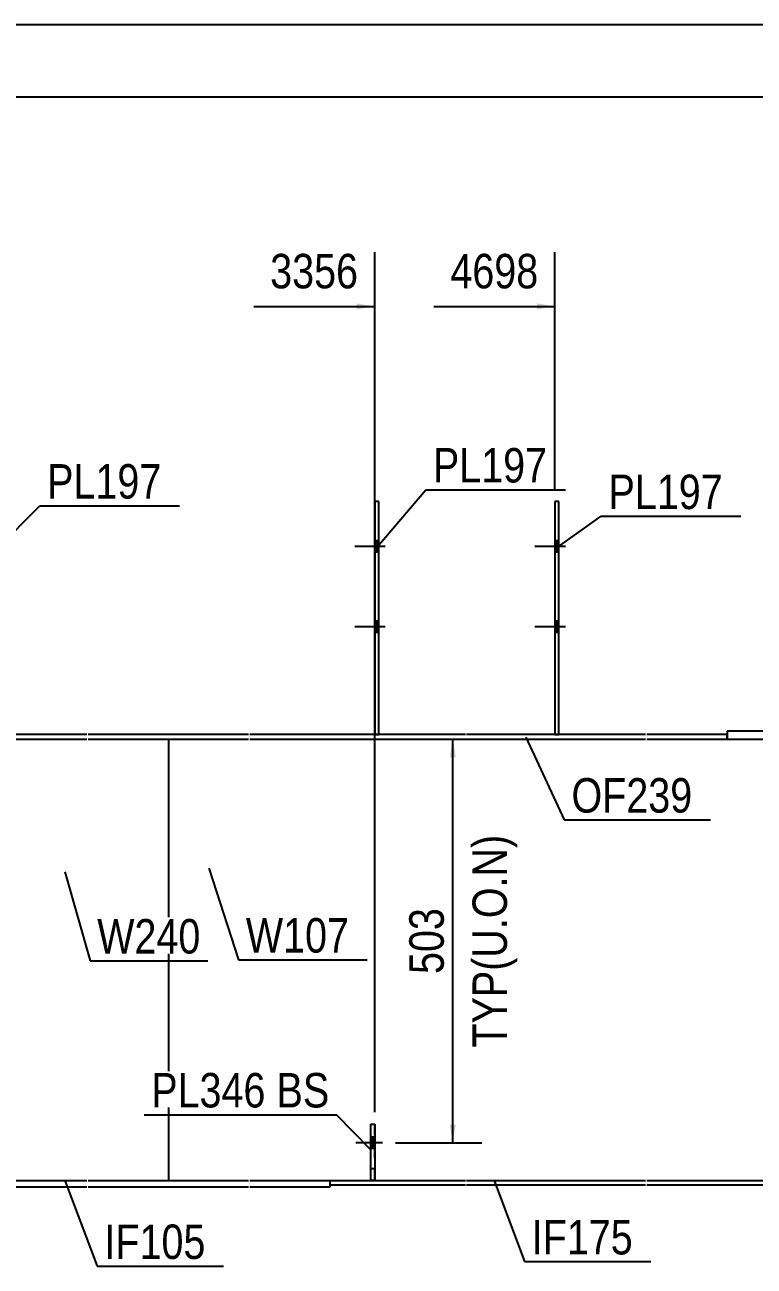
# Model space of a CAD drawing. Header units: millimetres. Extents: x -20 to 383, y -199 to 78.
# Drawn here: x 72.6 to 133.2, y -25.5 to 77.7 of the extents above; entities that cross this region are included whole.
import ezdxf

# ---------------------------------------------------------------- set-up
doc = ezdxf.new("R2010")
doc.units = ezdxf.units.MM
doc.linetypes.add('DXK_LINE_DOT1', pattern=[1.8814, 0.9407, -0.9407])
doc.linetypes.add('DXK_LINE_DOT2', pattern=[3.9198, 1.9599, -1.9599])
doc.styles.add('Arial Narrow', font='ARIALN.TTF', dxfattribs={"height": 0.2})

# ---------------------------------------------------------------- blocks, each defined once
blk = doc.blocks.new('Unknown-623588473-1210')
at = {"color": 5, "linetype": 'Continuous'}
blk.add_line((382.97, 77.69), (-17.03, 77.69), dxfattribs=at)
blk = doc.blocks.new('Part-623588473-1596 - 1523')
at = {"color": 2, "linetype": 'Continuous'}
for p, q in [((97.95, -18.73), (97.95, -18.33)), ((97.95, -18.33), (109.19, -18.33)), ((109.29, -18.33), (124.16, -18.33)), ((124.26, -18.33), (137.59, -18.33)), ((137.69, -18.33), (152.76, -18.33)), ((152.86, -18.33), (163.95, -18.33)), ((163.95, -18.33), (163.95, -18.73)), ((109.19, -18.73), (97.95, -18.73)), ((124.16, -18.73), (109.29, -18.73)), ((137.59, -18.73), (124.26, -18.73)), ((152.76, -18.73), (137.69, -18.73)), ((163.95, -18.73), (152.86, -18.73))]:
    blk.add_line(p, q, dxfattribs=at)
blk = doc.blocks.new('Part-623588473-1552 - 1523')
at = {"color": 2, "linetype": 'Continuous'}
for p, q in [((16.67, 18.73), (0, 18.73)), ((62.78, 18.73), (16.77, 18.73)), ((77.75, 18.73), (62.88, 18.73)), ((91.18, 18.73), (77.85, 18.73)), ((109.19, 18.73), (91.28, 18.73)), ((124.16, 18.73), (109.29, 18.73)), ((130.93, 18.73), (124.26, 18.73)), ((130.93, 18.33), (130.93, 18.73)), ((0, 18.33), (16.67, 18.33)), ((16.77, 18.33), (62.78, 18.33)), ((62.88, 18.33), (77.75, 18.33)), ((77.85, 18.33), (91.18, 18.33)), ((91.28, 18.33), (109.19, 18.33)), ((109.29, 18.33), (124.16, 18.33)), ((124.26, 18.33), (130.93, 18.33))]:
    blk.add_line(p, q, dxfattribs=at)
at = {"color": 7, "linetype": 'DXK_LINE_DOT1'}
blk.add_line((0, 18.73), (0, 18.33), dxfattribs=at)
blk = doc.blocks.new('Part-623588473-1574 - 1523')
at = {"color": 2, "linetype": 'Continuous'}
for p, q in [((130.93, 19), (130.93, 18.33)), ((137.59, 19), (130.93, 19)), ((152.76, 19), (137.69, 19)), ((198.88, 19), (152.86, 19)), ((214.04, 19), (198.98, 19)), ((229.01, 19), (214.14, 19)), ((235.78, 19), (229.11, 19)), ((130.93, 18.33), (137.59, 18.33)), ((137.69, 18.33), (152.76, 18.33)), ((152.86, 18.33), (198.88, 18.33)), ((198.98, 18.33), (214.04, 18.33)), ((214.14, 18.33), (229.01, 18.33)), ((229.11, 18.33), (235.78, 18.33))]:
    blk.add_line(p, q, dxfattribs=at)
at = {"color": 7, "linetype": 'DXK_LINE_DOT1'}
blk.add_line((235.78, 18.33), (235.78, 19), dxfattribs=at)
blk = doc.blocks.new('Part-623588473-1623 - 1523')
at = {"color": 2, "linetype": 'Continuous'}
for p, q in [((0, -18.33), (16.67, -18.33)), ((16.77, -18.33), (62.78, -18.33)), ((62.88, -18.33), (77.75, -18.33)), ((77.85, -18.33), (91.18, -18.33)), ((91.28, -18.33), (97.95, -18.33)), ((97.95, -18.87), (97.95, -18.33)), ((0, -18.87), (16.67, -18.87)), ((16.77, -18.87), (62.78, -18.87)), ((62.88, -18.87), (77.75, -18.87)), ((77.85, -18.87), (91.18, -18.87)), ((91.28, -18.87), (97.95, -18.87))]:
    blk.add_line(p, q, dxfattribs=at)
at = {"color": 7, "linetype": 'DXK_LINE_DOT1'}
blk.add_line((0, -18.87), (0, -18.33), dxfattribs=at)
blk = doc.blocks.new('Part-623588473-1645 - 1523')
at = {"color": 2, "linetype": 'Continuous'}
blk.add_line((84.52, 18.33), (84.52, -18.33), dxfattribs=at)
at = {"color": 7, "linetype": 'DXK_LINE_DOT1'}
for p, q in [((84.52, 18.33), (91.18, 18.33)), ((91.28, 18.33), (109.19, 18.33)), ((109.29, 18.33), (124.16, 18.33)), ((124.26, 18.33), (137.59, 18.33)), ((84.52, -18.33), (91.18, -18.33)), ((91.28, -18.33), (109.19, -18.33)), ((109.29, -18.33), (124.16, -18.33)), ((124.26, -18.33), (137.59, -18.33))]:
    blk.add_line(p, q, dxfattribs=at)
blk = doc.blocks.new('Part-623588473-2062 - 1523')
at = {"color": 2, "linetype": 'Continuous'}
for p, q in [((101.33, -18.33), (101.33, -13.67)), ((101.33, -13.67), (101.66, -13.67)), ((101.66, -13.67), (101.66, -18.33))]:
    blk.add_line(p, q, dxfattribs=at)
blk = doc.blocks.new('Part-623588473-2057 - 1523')
at = {"color": 7, "linetype": 'DXK_LINE_DOT1'}
for p, q in [((101.33, -18.33), (101.33, -13.67)), ((101.33, -13.67), (101.66, -13.67)), ((101.66, -18.33), (101.66, -13.67)), ((101.33, -17.33), (101.66, -17.33)), ((101.66, -18.33), (101.33, -18.33))]:
    blk.add_line(p, q, dxfattribs=at)
blk = doc.blocks.new('Bolt-623588473-2246 - 1523')
at = {"color": 3, "linetype": 'DXK_LINE_DOT2'}
for p, q in [((102.29, -15.2), (100.09, -15.2)), ((101.66, -14.73), (101.33, -14.73)), ((101.66, -15.67), (101.33, -15.67))]:
    blk.add_line(p, q, dxfattribs=at)
blk = doc.blocks.new('Part-623588473-1883 - 1523')
at = {"color": 2, "linetype": 'Continuous'}
for p, q in [((101.99, 38.07), (101.66, 38.07)), ((101.66, 38.07), (101.66, 18.73)), ((101.99, 18.73), (101.99, 38.07))]:
    blk.add_line(p, q, dxfattribs=at)
at = {"color": 7, "linetype": 'DXK_LINE_DOT1'}
blk.add_line((101.66, 18.73), (101.99, 18.73), dxfattribs=at)
blk = doc.blocks.new('Part-623588473-1932 - 1523')
at = {"color": 2, "linetype": 'Continuous'}
for p, q in [((116.96, 38.07), (116.63, 38.07)), ((116.63, 38.07), (116.63, 18.73)), ((116.96, 18.73), (116.96, 38.07))]:
    blk.add_line(p, q, dxfattribs=at)
at = {"color": 7, "linetype": 'DXK_LINE_DOT1'}
blk.add_line((116.63, 18.73), (116.96, 18.73), dxfattribs=at)
blk = doc.blocks.new('Part-623588473-2144 - 1523')
at = {"color": 7, "linetype": 'DXK_LINE_DOT1'}
for p, q in [((0, 18.33), (0, -18.33)), ((0, 18.33), (16.67, 18.33)), ((16.77, 18.33), (62.78, 18.33)), ((62.88, 18.33), (77.75, 18.33)), ((77.85, 18.33), (84.52, 18.33)), ((0, -18.33), (16.67, -18.33)), ((16.77, -18.33), (62.78, -18.33)), ((62.88, -18.33), (77.75, -18.33)), ((77.85, -18.33), (84.52, -18.33))]:
    blk.add_line(p, q, dxfattribs=at)
at = {"color": 2, "linetype": 'Continuous'}
blk.add_line((84.52, 18.33), (84.52, -18.33), dxfattribs=at)
blk = doc.blocks.new('Bolt-623588473-2245 - 1523')
at = {"linetype": 'Continuous'}
blk.add_hatch(color=3, dxfattribs=at).paths.add_polyline_path([(101.66, -15.67), (101.66, -14.73), (101.33, -14.73), (101.33, -15.67)])
at = {"color": 3, "linetype": 'Continuous'}
for p, q in [((102.29, -15.2), (100.09, -15.2)), ((101.66, -14.73), (101.33, -14.73)), ((101.66, -15.67), (101.33, -15.67))]:
    blk.add_line(p, q, dxfattribs=at)
blk = doc.blocks.new('Bolt-623588473-2253 - 1523')
at = {"linetype": 'Continuous'}
for points in [[(116.96, 33.87), (116.96, 34.8), (116.63, 34.8), (116.63, 33.87)], [(116.96, 33.87), (116.96, 34.8), (116.63, 34.8), (116.63, 33.87)], [(116.96, 27.2), (116.96, 28.13), (116.63, 28.13), (116.63, 27.2)], [(116.96, 27.2), (116.96, 28.13), (116.63, 28.13), (116.63, 27.2)]]:
    blk.add_hatch(color=3, dxfattribs=at).paths.add_polyline_path(points)
at = {"color": 3, "linetype": 'Continuous'}
for p, q in [((117.49, 34.33), (114.96, 34.33)), ((117.49, 34.33), (114.96, 34.33)), ((116.96, 34.8), (116.63, 34.8)), ((116.96, 34.8), (116.63, 34.8)), ((116.96, 33.87), (116.63, 33.87)), ((116.96, 33.87), (116.63, 33.87)), ((116.96, 28.13), (116.63, 28.13)), ((116.96, 28.13), (116.63, 28.13)), ((117.49, 27.67), (114.96, 27.67)), ((117.49, 27.67), (114.96, 27.67)), ((116.96, 27.2), (116.63, 27.2)), ((116.96, 27.2), (116.63, 27.2))]:
    blk.add_line(p, q, dxfattribs=at)
blk = doc.blocks.new('Bolt-623588473-2256 - 1523')
at = {"linetype": 'Continuous'}
for points in [[(101.99, 33.87), (101.99, 34.8), (101.66, 34.8), (101.66, 33.87)], [(101.99, 33.87), (101.99, 34.8), (101.66, 34.8), (101.66, 33.87)], [(101.99, 27.2), (101.99, 28.13), (101.66, 28.13), (101.66, 27.2)], [(101.99, 27.2), (101.99, 28.13), (101.66, 28.13), (101.66, 27.2)]]:
    blk.add_hatch(color=3, dxfattribs=at).paths.add_polyline_path(points)
at = {"color": 3, "linetype": 'Continuous'}
for p, q in [((102.53, 34.33), (99.99, 34.33)), ((102.53, 34.33), (99.99, 34.33)), ((101.99, 34.8), (101.66, 34.8)), ((101.99, 34.8), (101.66, 34.8)), ((101.99, 33.87), (101.66, 33.87)), ((101.99, 33.87), (101.66, 33.87)), ((101.99, 28.13), (101.66, 28.13)), ((101.99, 28.13), (101.66, 28.13)), ((102.53, 27.67), (99.99, 27.67)), ((102.53, 27.67), (99.99, 27.67)), ((101.99, 27.2), (101.66, 27.2)), ((101.99, 27.2), (101.66, 27.2))]:
    blk.add_line(p, q, dxfattribs=at)
blk = doc.blocks.new('StraightDimension-623588473-7020 - 1523')
at = {"linetype": 'Continuous'}
blk.add_hatch(color=7, dxfattribs=at).paths.add_polyline_path([(100.16, 54.54), (101.66, 54.29), (100.16, 54.04)])
at = {"color": 7, "linetype": 'Continuous'}
for p, q in [((101.66, -12.67), (101.66, 58.79)), ((91.6, 54.29), (101.66, 54.29))]:
    blk.add_line(p, q, dxfattribs=at)
at = {"color": 0}
blk.add_wipeout([(100.88, 55.19), (100.88, 59.39), (92.37, 59.39), (92.37, 55.19)], dxfattribs=at)
at = {"color": 3, "style": 'Arial Narrow'}
blk.add_text('3356', height=2.863, dxfattribs=at).set_placement((92.97, 55.79))
blk = doc.blocks.new('StraightDimension-623588473-7019 - 1523')
at = {"linetype": 'Continuous'}
blk.add_hatch(color=7, dxfattribs=at).paths.add_polyline_path([(115.13, 54.54), (116.63, 54.29), (115.13, 54.04)])
at = {"color": 7, "linetype": 'Continuous'}
for p, q in [((116.63, 39.07), (116.63, 58.79)), ((106.56, 54.29), (116.63, 54.29))]:
    blk.add_line(p, q, dxfattribs=at)
at = {"color": 0}
blk.add_wipeout([(115.85, 55.19), (115.85, 59.39), (107.34, 59.39), (107.34, 55.19)], dxfattribs=at)
at = {"color": 3, "style": 'Arial Narrow'}
blk.add_text('4698', height=2.863, dxfattribs=at).set_placement((107.94, 55.79))
blk = doc.blocks.new('StraightDimension-623588473-2625 - 1523')
at = {"linetype": 'Continuous'}
for points in [[(107.89, 16.83), (108.14, 18.33), (108.39, 16.83)], [(108.39, -13.7), (108.14, -15.2), (107.89, -13.7)]]:
    blk.add_hatch(color=7, dxfattribs=at).paths.add_polyline_path(points)
at = {"color": 7, "linetype": 'Continuous'}
for p, q in [((103.39, 18.33), (110.54, 18.33)), ((108.14, -15.2), (108.14, 18.33)), ((103.38, -15.2), (110.54, -15.2))]:
    blk.add_line(p, q, dxfattribs=at)
at = {"color": 0, "linetype": 'Continuous'}
blk.add_wipeout([(113.24, 11.02), (109.04, 11.02), (109.04, -7.89), (113.24, -7.89)], dxfattribs=at)
at = {"color": 3, "linetype": 'Continuous', "style": 'Arial Narrow'}
blk.add_text('TYP(U.O.N)', height=2.863, rotation=90.0002, dxfattribs=at).set_placement((112.64, -7.29))
at = {"color": 0}
blk.add_wipeout([(107.99, 4.91), (103.79, 4.91), (103.79, -1.78), (107.99, -1.78)], dxfattribs=at)
at = {"color": 3, "style": 'Arial Narrow'}
blk.add_text('503', height=2.863, rotation=90.0002, dxfattribs=at).set_placement((107.39, -1.18))
blk = doc.blocks.new('StraightDimension-623588473-2906 - 1523')
at = {"color": 7, "linetype": 'Continuous'}
blk.add_line((-1.33, 71.69), (348.48, 71.69), dxfattribs=at)
blk = doc.blocks.new('Mark-623588473-1548 - 1523')
at = {"color": 7, "linetype": 'Continuous'}
for p, q in [((114.21, 18.49), (117.4, 11.63)), ((117.4, 11.63), (129.55, 11.63))]:
    blk.add_line(p, q, dxfattribs=at)
at = {"color": 0}
blk.add_wipeout([(128.05, 12.23), (128.05, 15.23), (118, 15.23), (118, 12.23)], dxfattribs=at)
blk.add_wipeout([(128.05, 12.23), (128.05, 15.23), (118, 15.23), (118, 12.23)], dxfattribs=at)
at = {"color": 3, "style": 'Arial Narrow'}
blk.add_text('OF239', height=2.863, dxfattribs=at).set_placement((118, 12.23))
blk = doc.blocks.new('Mark-623588473-1592 - 1523')
at = {"color": 7, "linetype": 'Continuous'}
for p, q in [((111.59, -18.33), (114.1, -25.08)), ((114.1, -25.08), (124.6, -25.08))]:
    blk.add_line(p, q, dxfattribs=at)
at = {"color": 0}
blk.add_wipeout([(123.1, -24.48), (123.1, -21.48), (114.7, -21.48), (114.7, -24.48)], dxfattribs=at)
blk.add_wipeout([(123.1, -24.48), (123.1, -21.48), (114.7, -21.48), (114.7, -24.48)], dxfattribs=at)
at = {"color": 3, "style": 'Arial Narrow'}
blk.add_text('IF175', height=2.863, dxfattribs=at).set_placement((114.7, -24.48))
blk = doc.blocks.new('Mark-623588473-1619 - 1523')
at = {"color": 7, "linetype": 'Continuous'}
for p, q in [((75.92, -18.33), (78.6, -25.46)), ((78.6, -25.46), (89.1, -25.46))]:
    blk.add_line(p, q, dxfattribs=at)
at = {"color": 0}
blk.add_wipeout([(87.6, -24.86), (87.6, -21.86), (79.2, -21.86), (79.2, -24.86)], dxfattribs=at)
blk.add_wipeout([(87.6, -24.86), (87.6, -21.86), (79.2, -21.86), (79.2, -24.86)], dxfattribs=at)
at = {"color": 3, "style": 'Arial Narrow'}
blk.add_text('IF105', height=2.863, dxfattribs=at).set_placement((79.2, -24.86))
blk = doc.blocks.new('Mark-623588473-1928 - 1523')
at = {"color": 7, "linetype": 'Continuous'}
for p, q in [((116.71, 34.18), (120.48, 36.85)), ((120.48, 36.85), (132.08, 36.85))]:
    blk.add_line(p, q, dxfattribs=at)
at = {"color": 0}
blk.add_wipeout([(130.58, 37.45), (130.58, 40.45), (121.08, 40.45), (121.08, 37.45)], dxfattribs=at)
blk.add_wipeout([(130.58, 37.45), (130.58, 40.45), (121.08, 40.45), (121.08, 37.45)], dxfattribs=at)
at = {"color": 3, "style": 'Arial Narrow'}
blk.add_text('PL197', height=2.863, dxfattribs=at).set_placement((121.08, 37.45))
blk = doc.blocks.new('Mark-623588473-1641 - 1523')
at = {"color": 7, "linetype": 'Continuous'}
for p, q in [((87.87, 7.6), (90.35, 0)), ((90.35, 0), (101.04, 0))]:
    blk.add_line(p, q, dxfattribs=at)
at = {"color": 0}
blk.add_wipeout([(99.54, 0.6), (99.54, 3.6), (90.95, 3.6), (90.95, 0.6)], dxfattribs=at)
blk.add_wipeout([(99.54, 0.6), (99.54, 3.6), (90.95, 3.6), (90.95, 0.6)], dxfattribs=at)
at = {"color": 3, "style": 'Arial Narrow'}
blk.add_text('W107', height=2.863, dxfattribs=at).set_placement((90.95, 0.6))
blk = doc.blocks.new('Mark-623588473-1879 - 1523')
at = {"color": 7, "linetype": 'Continuous'}
for p, q in [((101.74, 34.18), (105.89, 39.06)), ((105.89, 39.06), (117.49, 39.06))]:
    blk.add_line(p, q, dxfattribs=at)
at = {"color": 0}
blk.add_wipeout([(115.99, 39.66), (115.99, 42.66), (106.49, 42.66), (106.49, 39.66)], dxfattribs=at)
blk.add_wipeout([(115.99, 39.66), (115.99, 42.66), (106.49, 42.66), (106.49, 39.66)], dxfattribs=at)
at = {"color": 3, "style": 'Arial Narrow'}
blk.add_text('PL197', height=2.863, dxfattribs=at).set_placement((106.49, 39.66))
blk = doc.blocks.new('Mark-623588473-1923 - 1523')
at = {"color": 7, "linetype": 'Continuous'}
for p, q in [((70.3, 34.18), (73.84, 37.72)), ((73.84, 37.72), (85.44, 37.72))]:
    blk.add_line(p, q, dxfattribs=at)
at = {"color": 0}
blk.add_wipeout([(83.94, 38.32), (83.94, 41.32), (74.44, 41.32), (74.44, 38.32)], dxfattribs=at)
blk.add_wipeout([(83.94, 38.32), (83.94, 41.32), (74.44, 41.32), (74.44, 38.32)], dxfattribs=at)
at = {"color": 3, "style": 'Arial Narrow'}
blk.add_text('PL197', height=2.863, dxfattribs=at).set_placement((74.44, 38.32))
blk = doc.blocks.new('Mark-623588473-2140 - 1523')
at = {"color": 7, "linetype": 'Continuous'}
for p, q in [((75.92, 7.3), (78, -0.08)), ((78, -0.08), (87.79, -0.08))]:
    blk.add_line(p, q, dxfattribs=at)
at = {"color": 0}
blk.add_wipeout([(87.19, 0.52), (87.19, 3.52), (78.6, 3.52), (78.6, 0.52)], dxfattribs=at)
blk.add_wipeout([(87.19, 0.52), (87.19, 3.52), (78.6, 3.52), (78.6, 0.52)], dxfattribs=at)
at = {"color": 3, "style": 'Arial Narrow'}
blk.add_text('W240', height=2.863, dxfattribs=at).set_placement((78.6, 0.52))
blk = doc.blocks.new('MarkSet-623588473-2935 - 1523')
at = {"color": 7, "linetype": 'Continuous'}
for p in [(82.49, -12.87), (101.33, -15.78)]:
    blk.add_line(p, (98.48, -12.87), dxfattribs=at)
at = {"color": 0}
for points in [[(92.6, -12.27), (92.6, -9.27), (83.09, -9.27), (83.09, -12.27)], [(97.88, -12.27), (97.88, -9.27), (93.5, -9.27), (93.5, -12.27)]]:
    blk.add_wipeout(points, dxfattribs=at)
for points in [[(92.6, -12.27), (92.6, -9.27), (83.09, -9.27), (83.09, -12.27)], [(97.88, -12.27), (97.88, -9.27), (93.5, -9.27), (93.5, -12.27)]]:
    blk.add_wipeout(points, dxfattribs=at)
at = {"color": 3, "style": 'Arial Narrow'}
for s, p in [('PL346', (83.09, -12.27)), ('BS', (93.5, -12.27))]:
    blk.add_text(s, height=2.863, dxfattribs=at).set_placement(p)

msp = doc.modelspace()

# ---------------------------------------------------------------- block references
for name in ['Unknown-623588473-1210', 'Part-623588473-1883 - 1523', 'Part-623588473-1932 - 1523', 'Bolt-623588473-2256 - 1523', 'Bolt-623588473-2253 - 1523', 'Part-623588473-1552 - 1523', 'Part-623588473-1574 - 1523', 'Part-623588473-2144 - 1523', 'Part-623588473-1645 - 1523', 'Part-623588473-2062 - 1523', 'Part-623588473-2057 - 1523', 'Bolt-623588473-2246 - 1523', 'Bolt-623588473-2245 - 1523', 'Part-623588473-1623 - 1523', 'Part-623588473-1596 - 1523']:
    msp.add_blockref(name, (0, 0))

# ---------------------------------------------------------------- next in the draw order: block references
for name in ['StraightDimension-623588473-7020 - 1523', 'StraightDimension-623588473-7019 - 1523', 'StraightDimension-623588473-2625 - 1523', 'Mark-623588473-1548 - 1523', 'Mark-623588473-1619 - 1523', 'Mark-623588473-1592 - 1523']:
    msp.add_blockref(name, (0, 0))

# ---------------------------------------------------------------- next in the draw order: block references
for name in ['StraightDimension-623588473-2906 - 1523', 'Mark-623588473-1641 - 1523', 'MarkSet-623588473-2935 - 1523']:
    msp.add_blockref(name, (0, 0))

# ---------------------------------------------------------------- next in the draw order: block references
for name in ['Mark-623588473-1923 - 1523', 'Mark-623588473-1928 - 1523', 'Mark-623588473-2140 - 1523']:
    msp.add_blockref(name, (0, 0))

# ---------------------------------------------------------------- next in the draw order: block references
msp.add_blockref('Mark-623588473-1879 - 1523', (0, 0))

doc.saveas('drawing.dxf')
